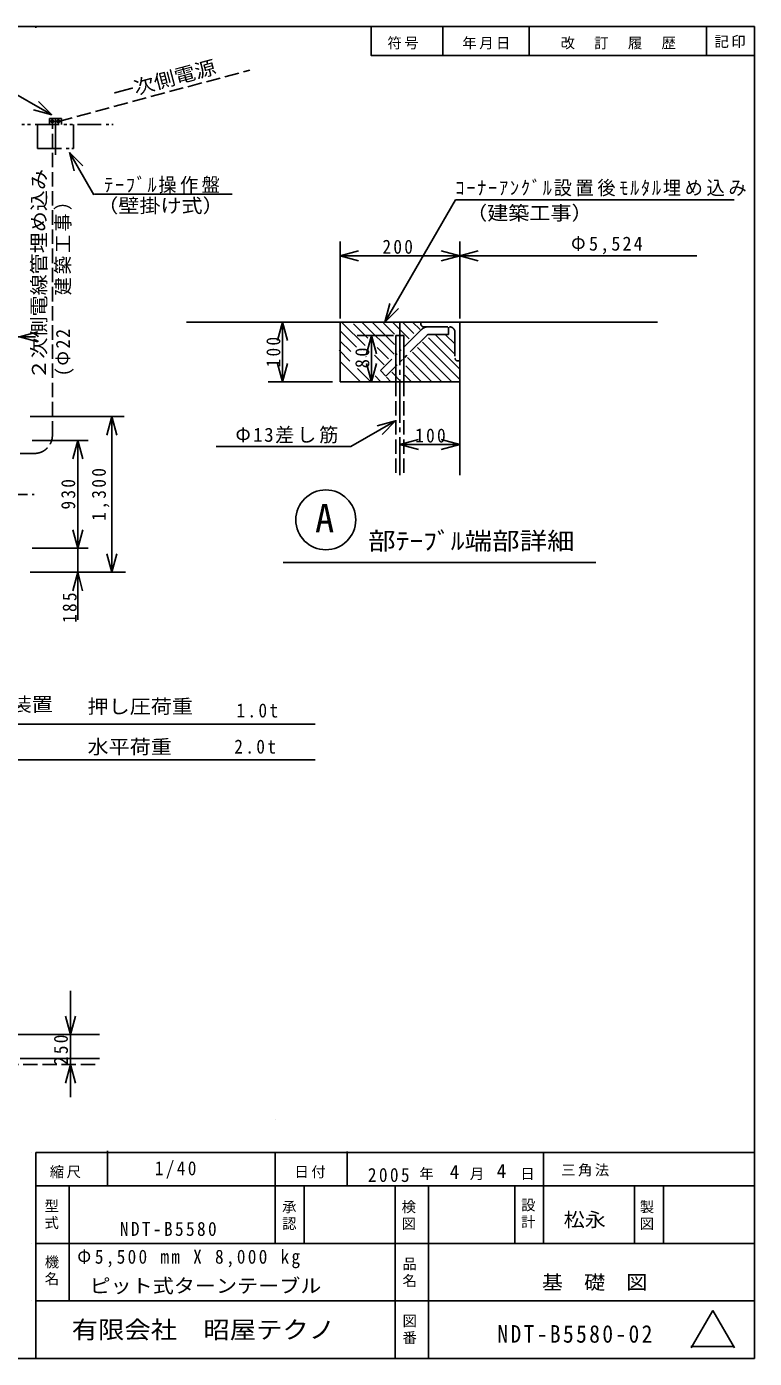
# Model space of a CAD drawing. Units: millimetres, scale not verified. Extents: x -7515 to 7965, y -5616 to 5504.
# Drawn here: x 1889 to 7965, y -5616 to 5504 of the extents above; entities that cross this region are included whole.
import ezdxf
from ezdxf.enums import TextEntityAlignment as Align

# ---------------------------------------------------------------- set-up
doc = ezdxf.new("R2010")
doc.units = ezdxf.units.MM
doc.header["$LTSCALE"] = 40
for name, pattern in [('CHAIN2', [12, 9, -1, 1, -1]), ('DASHED3', [4, 3, -1]), ('DOUBLE_CHAIN1', [8.8, 5, -1, 0.6, -0.6, 0.6, -1])]:
    doc.linetypes.add(name, pattern=pattern)
doc.layers.add('0-0', color=7, linetype='Continuous')
doc.styles.add('@ＭＳ ゴシック', font='')
doc.styles.add('ＭＳ ゴシック', font='')
doc.styles.get('@ＭＳ ゴシック').set_extended_font_data('@MS Gothic')
doc.styles.get('ＭＳ ゴシック').set_extended_font_data('MS Gothic')

msp = doc.modelspace()

# ---------------------------------------------------------------- linework, layer by layer
at = {"layer": '0-0'}
for p, q in [((1965, 5493.75), (1965, 5503.75)), ((5365, 5263.75), (5365, 5503.75)), ((6085, 5263.75), (6085, 5503.75)), ((7565, 5259.63), (7565, 5503.75)), ((2099.91, 4766.39), (1701.28, 4996.54)), ((2099.91, 4766.39), (1945.37, 4807.8)), ((2099.91, 4766.39), (1986.78, 4879.53)), ((2245.38, 4453.63), (2449.17, 4100.66)), ((2245.38, 4453.63), (2358.52, 4340.49)), ((2245.38, 4453.63), (2286.79, 4299.08)), ((2456.31, 4104.5), (3605.53, 4104.5)), ((4880.46, 3036.79), (5470.54, 4058.84)), ((5470.54, 4058.84), (7796.19, 4058.84)), ((4505.29, 3709.15), (4505.29, 3067.37)), ((5505.29, 3709.15), (5505.29, 3067.37)), ((7965, 3709.15), (7965, 3067.37)), ((4505.29, 3589.15), (4659.83, 3630.56)), ((4505.29, 3589.15), (5505.29, 3589.15)), ((4505.29, 3589.15), (4659.83, 3547.74)), ((5505.29, 3589.15), (5350.74, 3630.56)), ((5505.29, 3589.15), (5350.74, 3547.74)), ((5505.29, 3589.15), (5659.83, 3630.56)), ((5505.29, 3589.15), (5659.83, 3547.74)), ((5505.29, 3589.15), (7485.13, 3589.15)), ((4880.46, 3036.79), (4921.87, 3191.33)), ((4880.46, 3036.79), (4993.59, 3149.92)), ((3224.01, 3036.79), (7156.87, 3036.79)), ((3905.56, 3036.79), (4443.65, 3036.79)), ((4025.56, 3036.79), (3984.14, 2882.24)), ((4025.56, 2536.79), (4025.56, 3036.79)), ((4025.56, 3036.79), (4066.97, 2882.24)), ((4505.29, 3036.79), (4505.29, 2536.79)), ((4521.17, 3033.72), (4714.57, 2840.32)), ((4617.39, 3022.36), (4737.79, 2901.96)), ((4693.12, 3031.48), (4956.97, 2767.63)), ((4773.97, 3035.48), (4959.69, 2849.76)), ((4867.63, 3026.68), (4959.85, 2934.46)), ((4939.51, 3039.64), (5082.96, 2896.19)), ((5024.21, 3039.8), (5122.83, 2941.18)), ((5111.46, 3037.4), (5174.22, 2974.64)), ((5505.29, 3036.79), (5505.29, 1758.14)), ((1628.75, 2912.47), (1963.05, 2912.47)), ((1828.75, 2912.47), (1983.27, 2954)), ((1828.75, 2912.47), (1983.33, 2871.18)), ((4506.92, 2963.12), (4643.97, 2826.07)), ((4648.27, 2925.23), (4953.21, 2925.23)), ((4768.27, 2925.23), (4726.86, 2770.68)), ((4768.27, 2536.79), (4768.27, 2925.23)), ((4768.27, 2925.23), (4809.68, 2770.68)), ((4972.79, 2536.79), (4972.79, 2925.23)), ((5037.79, 2925.23), (4972.79, 2925.23)), ((5037.79, 2536.79), (5037.79, 2925.23)), ((5243.38, 2905.48), (5502.11, 2646.75)), ((5303.74, 2929.97), (5463.84, 2769.87)), ((5389.72, 2928.85), (5460.16, 2858.41)), ((4498.92, 2801.42), (4588.57, 2711.76)), ((4506.76, 2878.43), (4595.14, 2790.05)), ((4815.92, 2823.83), (4910.7, 2729.05)), ((5109.7, 2784.6), (5353.06, 2541.25)), ((5153.41, 2825.75), (5440.31, 2538.85)), ((5194.55, 2869.46), (5504, 2560.01)), ((4025.56, 2536.79), (3984.14, 2691.33)), ((4025.56, 2536.79), (4066.97, 2691.33)), ((4512.85, 2702.63), (4676.79, 2538.69)), ((4720.82, 2749.22), (4723.38, 2746.66)), ((4768.27, 2536.79), (4726.86, 2691.33)), ((4768.27, 2536.79), (4809.68, 2691.33)), ((4793.98, 2760.91), (4874.67, 2680.22)), ((5054.31, 2670.29), (5181.11, 2543.49)), ((5068.56, 2740.9), (5265.8, 2543.65)), ((4651.33, 2649), (4765.33, 2535.01)), ((4797.51, 2587.68), (4846.18, 2539.01)), ((4893.73, 2576.31), (4930.87, 2539.17)), ((4937.43, 2617.46), (5021.97, 2532.92)), ((5046.46, 2593.28), (5097.7, 2542.05)), ((3905.56, 2536.79), (4443.65, 2536.79)), ((4505.29, 2536.79), (5505.74, 2536.79)), ((4648.27, 2536.79), (4953.21, 2536.79)), ((2703.91, 2248.31), (1917.97, 2248.31)), ((2600.29, 2248.31), (2558.88, 2093.76)), ((2600.29, 2248.31), (2600.29, 948.31)), ((2600.29, 2248.31), (2641.7, 2093.76)), ((4969.14, 2212.02), (4596.17, 1996.68)), ((4969.14, 2212.02), (4814.6, 2170.6)), ((4969.14, 2212.02), (4856.01, 2098.88)), ((2403.2, 2048.31), (1935.73, 2048.31)), ((2316.14, 2048.31), (2274.73, 1893.76)), ((2316.14, 2048.31), (2357.55, 1893.76)), ((2316.14, 2048.31), (2316.14, 550.79)), ((5005.29, 2013.56), (5159.83, 2054.97)), ((5005.29, 2013.56), (5505.29, 2013.56)), ((5005.29, 2013.56), (5159.83, 1972.15)), ((5505.29, 2013.56), (5350.74, 2054.97)), ((5505.29, 2013.56), (5350.74, 1972.15)), ((4596.17, 1996.68), (3470.75, 1996.68)), ((2316.14, 1148.31), (2274.73, 1302.86)), ((2316.14, 1148.31), (2357.55, 1302.86)), ((2403.2, 1148.31), (1935.73, 1148.31)), ((2600.29, 948.31), (2558.88, 1102.86)), ((2600.29, 948.31), (2641.7, 1102.86)), ((4031.29, 1030.02), (6641.86, 1030.02)), ((2713.3, 948.31), (1917.97, 948.31)), ((2316.14, 948.31), (2273.72, 794.04)), ((2316.14, 948.31), (2315.52, 853.2)), ((2316.14, 948.31), (2356.54, 793.49)), ((1243.13, -319.66), (4297.67, -319.66)), ((1243.13, -619.66), (4297.67, -619.66)), ((2254.83, -2546.74), (2254.83, -3434.02)), ((2254.83, -2912.47), (2213.42, -2757.93)), ((2254.83, -2912.47), (2296.24, -2757.93)), ((-6895.59, -2912.47), (2498.01, -2912.47)), ((1835.22, -3112.47), (2498.01, -3112.47)), ((2254.83, -3162.47), (2213.42, -3317.02)), ((2254.83, -3162.47), (2296.24, -3317.02)), ((3965, -3620.01), (3965, -3619.33)), ((2565, -4171.31), (2565, -3884.37)), ((4565, -4171.31), (4565, -3889.22)), ((1931.25, -3896.25), (1932.43, -3896.25)), ((1965, -3896.25), (7965, -3896.25)), ((1965, -5616.25), (1965, -3896.25)), ((3965, -4661.37), (3965, -3896.21)), ((4205, -3897.82), (4205, -3896.21)), ((6205, -4661.37), (6205, -3893.16)), ((6205, -4171.31), (6205, -3893.16)), ((1967.09, -4176.25), (7965, -4176.25)), ((2245, -5128.69), (2245, -4171.31)), ((4205, -4661.37), (4205, -4178.57)), ((4965, -5616.25), (4965, -4181.25)), ((5245, -5616.25), (5245, -4181.25)), ((5605, -4171.31), (5605, -4170.4)), ((5965, -4661.37), (5965, -4182.38)), ((6965, -4661.37), (6965, -4182.38)), ((7205, -4661.37), (7205, -4182.38)), ((1931.25, -4656.25), (1932.7, -4656.25)), ((1964.8, -4656.25), (7965, -4656.25)), ((1931.25, -5136.25), (1932.7, -5136.25)), ((1964.8, -5136.25), (7965, -5136.25)), ((7618.58, -5216.09), (7438.58, -5527.86)), ((7618.58, -5216.09), (7798.58, -5527.86)), ((7435.3, -5518.24), (7795.3, -5518.24))]:
    msp.add_line(p, q, dxfattribs=at)
at = {"layer": '0-0', "linetype": 'DASHED3'}
for p, q in [((2153.75, 4712.5), (3752.87, 5140.98)), ((2103.75, 2089.9), (2103.75, 4711.55)), ((4972.79, 2536.81), (4972.79, 1758.14)), ((5037.79, 2537.03), (5037.79, 1758.14)), ((1953.75, 1939.9), (995.78, 1939.9)), ((1060.58, -3162.47), (2498.01, -3162.47))]:
    msp.add_line(p, q, dxfattribs=at)
at = {"layer": '0-0', "linetype": 'DOUBLE_CHAIN1'}
for p, q in [((1608.25, 4687.5), (2611.57, 4687.5)), ((1978.75, 4487.5), (1978.75, 4687.5)), ((2078.75, 4737.5), (2178.75, 4737.5)), ((2078.75, 4687.94), (2078.75, 4737.5)), ((2178.75, 4687.94), (2178.75, 4737.5)), ((2278.75, 4487.5), (2278.75, 4687.5)), ((1978.75, 4487.5), (2278.75, 4487.5)), ((5180.29, 3021.79), (5180.29, 3036.79)), ((5185.92, 2974.82), (4842.83, 2631.74)), ((5231.88, 2928.86), (4888.79, 2585.77)), ((5206.02, 2996.79), (5420.29, 2996.79)), ((5238.95, 2931.79), (5411.32, 2931.79)), ((5411.32, 2994.93), (5411.32, 2931.79)), ((5465.29, 2951.79), (5465.29, 2736.79)), ((5490.29, 2711.79), (5503.98, 2711.79)), ((4842.83, 2631.74), (4888.79, 2585.77))]:
    msp.add_line(p, q, dxfattribs=at)
at = {"layer": '0-0', "linetype": 'CHAIN2'}
for p, q in [((2078.75, 4712.5), (2178.75, 4712.5)), ((2103.75, 4682.88), (2103.75, 4731.36)), ((2128.75, 4434.41), (2128.75, 4731.36)), ((2153.75, 4692.43), (2153.75, 4731.36)), ((5005.29, 3036.79), (5005.29, 1758.14)), ((-5665.12, 1598.31), (1950.91, 1598.31))]:
    msp.add_line(p, q, dxfattribs=at)
at = {"layer": '0-0'}
msp.add_lwpolyline([(-7515, -5616.25), (7965, -5616.25), (7965, 5503.75), (-7515, 5503.75)], close=True, dxfattribs=at)
msp.add_lwpolyline([(7965, 5263.75), (4765, 5263.75), (4765, 5503.75)], dxfattribs=at)
at = {"layer": '0-0', "linetype": 'DASHED3'}
for centre in [(2103.74, 4712.63), (2153.5, 4712.63)]:
    msp.add_circle(centre, 11, dxfattribs=at)
at = {"layer": '0-0'}
msp.add_circle((4386.47, 1385.2), 250, dxfattribs=at)
at = {"layer": '0-0', "linetype": 'DOUBLE_CHAIN1'}
for centre, radius, start, end in [((5205.29, 3021.79), 25, 180, 270), ((5238.95, 2921.79), 75, 90, 135), ((5238.95, 2921.79), 10, 90, 135), ((5420.29, 2951.79), 45, 0, 90), ((5490.29, 2736.79), 25, 180, 270)]:
    msp.add_arc(centre, radius, start, end, dxfattribs=at)
at = {"layer": '0-0', "linetype": 'DASHED3'}
msp.add_arc((1953.75, 2089.9), 150, 270, 0, dxfattribs=at)

# ---------------------------------------------------------------- texts
at = {"layer": '0-0', "style": 'ＭＳ ゴシック', "width": 1.1}
for s, rotation, p in [('一次側電源', 15, (2638.15, 4853.67)), ('２次側電線管埋め込み', 90, (2085.37, 2555.25))]:
    msp.add_text(s, height=117.3, rotation=rotation, dxfattribs=at).set_placement(p, align=Align.BOTTOM_LEFT)
at = {"layer": '0-0', "style": 'ＭＳ ゴシック'}
for s, height, width, p in [('（壁掛け式）', 117.3, 1.1, (2478.13, 3915.39)), ('（建築工事）', 117.3, 1.1, (5558.56, 3853.7)), ('部ﾃｰﾌﾞﾙ端部詳細', 146.6, 1.15, (4740.02, 1091.83)), ('駆動装置', 117.3, 1.1, (1402.96, -248.63)), ('押し圧荷重', 117.3, 1.1, (2397.46, -266.38)), ('水平荷重', 117.3, 1.1, (2397.46, -603.81)), ('松永', 117.3, 1.1, (6373.05, -4551.95)), ('ピット式ターンテーブル', 117.3, 1.1, (2413.61, -5104.09)), ('基\u3000礎\u3000図', 117.3, 1.1, (6191.43, -5075.03)), ('有限会社\u3000昭屋テクノ', 146.6, 1.1, (2264.97, -5494.54))]:
    msp.add_text(s, height=height, dxfattribs=dict(at, width=width)).set_placement(p, align=Align.BOTTOM_LEFT)
at = {"layer": '0-0', "color": 2, "style": 'ＭＳ ゴシック'}
msp.add_text('A', height=234.6, dxfattribs=at).set_placement((4297.14, 1211.88), align=Align.BOTTOM_LEFT)
at = {"layer": '0-0', "style": 'ＭＳ ゴシック'}
for p in [(5813.65, -4145.11), (5421.33, -4152.37)]:
    msp.add_text('4', height=117.3, dxfattribs=at).set_placement(p, align=Align.BOTTOM_LEFT)
at = {"layer": '0-0', "attachment_point": 7, "style": 'ＭＳ ゴシック'}
for s, insert, char_height in [('\\T1.17;符号', (4901.49, 5313.49), 87.98), ('\\T1.17;年月日', (5527.15, 5313.49), 87.98), ('\\T1.17;改\u3000訂\u3000履\u3000歴', (6347.54, 5313.49), 87.98), ('\\T1.17;記印', (7632, 5325.92), 87.98), ('\\T1.19;\\W0.95;ﾃｰﾌﾞﾙ操作盤', (2536.32, 4111.78), 117.3), ('\\T1.2;\\W0.95;ｺｰﾅｰｱﾝｸﾞﾙ設置後ﾓﾙﾀﾙ埋め込み', (5468.41, 4086.32), 117.3), ('\\T1.27;\\W0.9;200', (4859.67, 3605.71), 117.3), ('\\T1.23;\\W0.95;Φ5,524', (6434.25, 3603.24), 117.3), ('\\T1.15;Φ13差し筋', (3632.26, 2023.6), 117.3), ('\\T1.27;\\W0.9;100', (5132.96, 2029.59), 117.3), ('\\T1.28;\\W0.9;1.0t', (3640.59, -266.38), 117.3), ('\\T1.28;\\W0.9;2.0t', (3622.83, -568.29), 117.3), ('\\T1.17;縮尺', (2082.19, -4112.82), 87.98), ('\\T1.28;\\W0.9;1/40', (2958.49, -4116.05), 117.3), ('\\T1.17;日付', (4125.06, -4112.82), 87.98), ('\\T1.17;三角法', (6352.25, -4097.46), 87.98), ('\\T1.28;\\W0.9;2005', (4738.42, -4145.11), 117.3), ('\\T1.17;\u3000\u3000\u3000年\u3000\u3000月\u3000\u3000日', (4747.14, -4128.18), 87.98), ('\\T1.28;\\W0.9;NDT-B5580', (2667.88, -4595.54), 117.3), ('\\T1.27;\\W0.9;Φ5,500\\~mm\\~X\\~8,000\\~kg\\~', (2311.9, -4864.35), 117.3), ('\\T1.22;\\W0.9;NDT-B5580-02', (5819.41, -5487.67), 146.6)]:
    msp.add_mtext(s, dxfattribs=dict(at, insert=insert, char_height=char_height))
at = {"layer": '0-0', "attachment_point": 7}
for s, insert, char_height, rotation, style in [('\\T1.17;\\W0.95;(Φ22\\~\\~\\~建築工事）', (2281.75, 2584.34), 117.3, 90, 'ＭＳ ゴシック'), ('\\T1.27;\\W0.9;100', (4008.83, 2658.43), 117.3, 90, 'ＭＳ ゴシック'), ('\\T1.27;\\W0.95;80', (4751.36, 2651.74), 117.3, 90, 'ＭＳ ゴシック'), ('\\T1.28;\\W0.9;1,300', (2580.29, 1378.31), 117.3, 90, 'ＭＳ ゴシック'), ('\\T1.27;\\W0.9;930', (2296.06, 1471.71), 117.3, 90, 'ＭＳ ゴシック'), ('\\T1.27;\\W0.9;185', (2307.61, 524.83), 117.3, 90, 'ＭＳ ゴシック'), ('\\T1.27;\\W0.9;250', (2234.83, -3167.47), 117.3, 90, 'ＭＳ ゴシック'), ('\\T1.17;型式', (2043.79, -4281.78), 87.98, 270, '@ＭＳ ゴシック'), ('\\T1.17;承認', (4025.22, -4289.46), 87.98, 270, '@ＭＳ ゴシック'), ('\\T1.17;検図', (5023.62, -4289.46), 87.98, 270, '@ＭＳ ゴシック'), ('\\T1.17;設計', (6022.01, -4274.1), 87.98, 270, '@ＭＳ ゴシック'), ('\\T1.17;製図', (7012.73, -4289.46), 87.98, 270, '@ＭＳ ゴシック'), ('\\T1.17;機名', (2043.79, -4750.26), 87.98, 270, '@ＭＳ ゴシック'), ('\\T1.17;品名', (5031.3, -4765.62), 87.98, 270, '@ＭＳ ゴシック'), ('\\T1.17;図番', (5031.3, -5241.78), 87.98, 270, '@ＭＳ ゴシック')]:
    msp.add_mtext(s, dxfattribs=dict(at, insert=insert, char_height=char_height, rotation=rotation, style=style))

doc.saveas('drawing.dxf')
